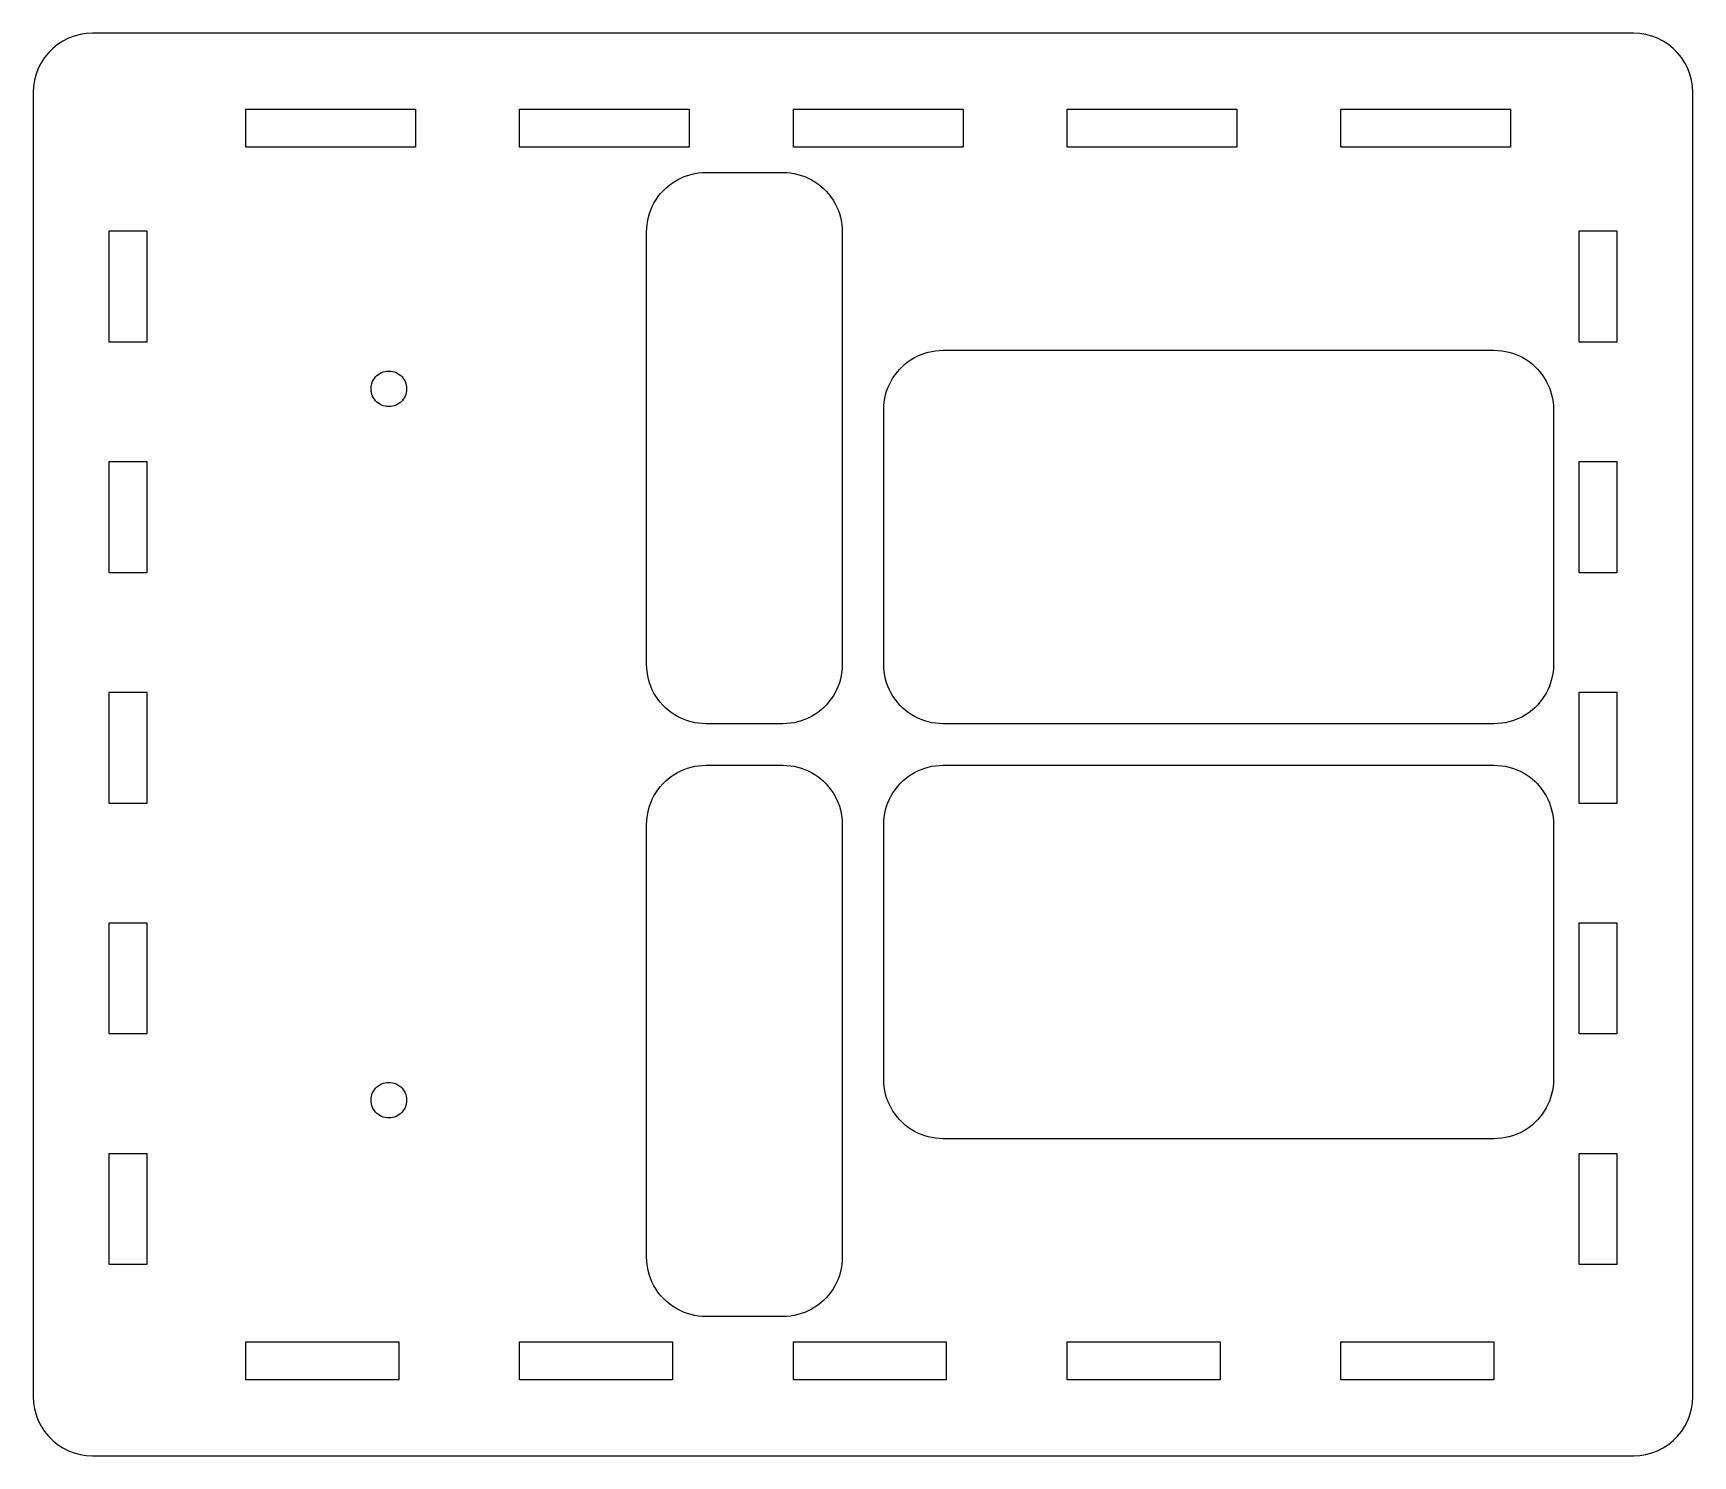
# Model space of a CAD drawing. Header units: metres. Extents: x -10 to 130, y -10 to 110.
import ezdxf

# ---------------------------------------------------------------- set-up
doc = ezdxf.new("R2010")
doc.units = ezdxf.units.M

msp = doc.modelspace()

# ---------------------------------------------------------------- linework, layer by layer
for p, q in [((-7.5, 109.33), (-7.93892, 109.045)), ((-7.03368, 109.568), (-7.5, 109.33)), ((-6.54507, 109.755), (-7.03368, 109.568)), ((-6.03955, 109.891), (-6.54507, 109.755)), ((-5.52263, 109.973), (-6.03955, 109.891)), ((-5, 110), (-5.52263, 109.973)), ((125, 110), (-5, 110)), ((125.523, 109.973), (125, 110)), ((126.04, 109.891), (125.523, 109.973)), ((126.545, 109.755), (126.04, 109.891)), ((127.034, 109.568), (126.545, 109.755)), ((127.5, 109.33), (127.034, 109.568)), ((127.939, 109.045), (127.5, 109.33)), ((-9.04507, 107.939), (-9.33012, 107.5)), ((-8.71571, 108.346), (-9.04507, 107.939)), ((-8.34564, 108.716), (-8.71571, 108.346)), ((-7.93892, 109.045), (-8.34564, 108.716)), ((128.346, 108.716), (127.939, 109.045)), ((128.716, 108.346), (128.346, 108.716)), ((129.045, 107.939), (128.716, 108.346)), ((129.33, 107.5), (129.045, 107.939)), ((-9.75528, 106.545), (-9.89073, 106.04)), ((-9.56772, 107.034), (-9.75528, 106.545)), ((-9.33012, 107.5), (-9.56772, 107.034)), ((129.568, 107.034), (129.33, 107.5)), ((129.755, 106.545), (129.568, 107.034)), ((129.891, 106.04), (129.755, 106.545)), ((-9.9726, 105.523), (-10, 105)), ((-10, 105), (-10, -5)), ((-9.89073, 106.04), (-9.9726, 105.523)), ((129.973, 105.523), (129.891, 106.04)), ((130, 105), (129.973, 105.523)), ((130, -5), (130, 105)), ((7.94545, 100.4), (7.94545, 103.6)), ((7.94545, 103.6), (22.2566, 103.6)), ((22.2566, 103.6), (22.2566, 100.4)), ((31.0364, 100.4), (31.0364, 103.6)), ((31.0364, 103.6), (45.3475, 103.6)), ((45.3475, 103.6), (45.3475, 100.4)), ((54.1273, 100.4), (54.1273, 103.6)), ((54.1273, 103.6), (68.4384, 103.6)), ((68.4384, 103.6), (68.4384, 100.4)), ((77.2182, 100.4), (77.2182, 103.6)), ((77.2182, 103.6), (91.5293, 103.6)), ((91.5293, 103.6), (91.5293, 100.4)), ((100.309, 100.4), (100.309, 103.6)), ((100.309, 103.6), (114.62, 103.6)), ((114.62, 103.6), (114.62, 100.4)), ((22.2566, 100.4), (7.94545, 100.4)), ((45.3475, 100.4), (31.0364, 100.4)), ((68.4384, 100.4), (54.1273, 100.4)), ((91.5293, 100.4), (77.2182, 100.4)), ((114.62, 100.4), (100.309, 100.4)), ((44.9094, 97.8989), (45.2049, 98.0053)), ((45.2049, 98.0053), (45.5065, 98.0929)), ((45.5065, 98.0929), (45.8131, 98.1614)), ((45.8131, 98.1614), (46.1233, 98.2106)), ((46.1233, 98.2106), (46.436, 98.2401)), ((46.436, 98.2401), (46.75, 98.25)), ((46.75, 98.25), (53.25, 98.25)), ((53.25, 98.25), (53.5639, 98.2401)), ((53.5639, 98.2401), (53.8767, 98.2106)), ((53.8767, 98.2106), (54.1869, 98.1614)), ((54.1869, 98.1614), (54.4934, 98.0929)), ((54.4934, 98.0929), (54.7951, 98.0053)), ((54.7951, 98.0053), (55.0906, 97.8989)), ((42.8974, 96.4371), (43.1051, 96.6727)), ((43.1051, 96.6727), (43.3273, 96.8948)), ((43.3273, 96.8948), (43.5629, 97.1026)), ((43.5629, 97.1026), (43.8111, 97.2951)), ((43.8111, 97.2951), (44.0709, 97.4716)), ((44.0709, 97.4716), (44.3412, 97.6315)), ((44.3412, 97.6315), (44.6211, 97.7741)), ((44.6211, 97.7741), (44.9094, 97.8989)), ((55.0906, 97.8989), (55.3789, 97.7741)), ((55.3789, 97.7741), (55.6588, 97.6315)), ((55.6588, 97.6315), (55.9291, 97.4716)), ((55.9291, 97.4716), (56.1889, 97.2951)), ((56.1889, 97.2951), (56.4371, 97.1026)), ((56.4371, 97.1026), (56.6727, 96.8948)), ((56.6727, 96.8948), (56.8948, 96.6727)), ((56.8948, 96.6727), (57.1026, 96.4371)), ((42.1011, 95.0906), (42.2259, 95.3789)), ((42.2259, 95.3789), (42.3685, 95.6588)), ((42.3685, 95.6588), (42.5284, 95.9291)), ((42.5284, 95.9291), (42.7049, 96.1889)), ((42.7049, 96.1889), (42.8974, 96.4371)), ((57.1026, 96.4371), (57.2951, 96.1889)), ((57.2951, 96.1889), (57.4716, 95.9291)), ((57.4716, 95.9291), (57.6315, 95.6588)), ((57.6315, 95.6588), (57.7741, 95.3789)), ((57.7741, 95.3789), (57.8989, 95.0906)), ((41.7599, 93.5639), (41.7894, 93.8767)), ((41.7894, 93.8767), (41.8386, 94.1869)), ((41.8386, 94.1869), (41.9071, 94.4934)), ((41.9071, 94.4934), (41.9947, 94.7951)), ((41.9947, 94.7951), (42.1011, 95.0906)), ((57.8989, 95.0906), (58.0053, 94.7951)), ((58.0053, 94.7951), (58.0929, 94.4934)), ((58.0929, 94.4934), (58.1614, 94.1869)), ((58.1614, 94.1869), (58.2106, 93.8767)), ((58.2106, 93.8767), (58.2401, 93.5639)), ((-3.59999, 83.9454), (-3.59999, 93.3273)), ((-3.59999, 93.3273), (-0.39999, 93.3273)), ((-0.39999, 93.3273), (-0.39999, 83.9454)), ((41.75, 93.25), (41.7599, 93.5639)), ((41.75, 56.75), (41.75, 93.25)), ((58.2401, 93.5639), (58.25, 93.25)), ((58.25, 93.25), (58.25, 56.75)), ((120.4, 83.9454), (120.4, 93.3273)), ((120.4, 93.3273), (123.6, 93.3273)), ((123.6, 93.3273), (123.6, 83.9454)), ((-0.39999, 83.9454), (-3.59999, 83.9454)), ((64.0709, 82.4716), (64.3412, 82.6315)), ((64.3412, 82.6315), (64.6211, 82.7741)), ((64.6211, 82.7741), (64.9094, 82.8989)), ((64.9094, 82.8989), (65.2049, 83.0053)), ((65.2049, 83.0053), (65.5065, 83.0929)), ((65.5065, 83.0929), (65.8131, 83.1614)), ((65.8131, 83.1614), (66.1233, 83.2106)), ((66.1233, 83.2106), (66.4361, 83.2401)), ((66.4361, 83.2401), (66.75, 83.25)), ((66.75, 83.25), (113.25, 83.25)), ((113.25, 83.25), (113.564, 83.2401)), ((113.564, 83.2401), (113.877, 83.2106)), ((113.877, 83.2106), (114.187, 83.1614)), ((114.187, 83.1614), (114.493, 83.0929)), ((114.493, 83.0929), (114.795, 83.0053)), ((114.795, 83.0053), (115.091, 82.8989)), ((115.091, 82.8989), (115.379, 82.7741)), ((115.379, 82.7741), (115.659, 82.6315)), ((115.659, 82.6315), (115.929, 82.4716)), ((123.6, 83.9454), (120.4, 83.9454)), ((18.9963, 81.1147), (19.1183, 81.2135)), ((19.1183, 81.2135), (19.25, 81.299)), ((19.25, 81.299), (19.3899, 81.3703)), ((19.3899, 81.3703), (19.5365, 81.4266)), ((19.5365, 81.4266), (19.6881, 81.4672)), ((19.6881, 81.4672), (19.8432, 81.4918)), ((19.8432, 81.4918), (20, 81.5)), ((20, 81.5), (20.1568, 81.4918)), ((20.1568, 81.4918), (20.3119, 81.4672)), ((20.3119, 81.4672), (20.4635, 81.4266)), ((20.4635, 81.4266), (20.6101, 81.3703)), ((20.6101, 81.3703), (20.75, 81.299)), ((20.75, 81.299), (20.8817, 81.2135)), ((20.8817, 81.2135), (21.0037, 81.1147)), ((62.7049, 81.1889), (62.8974, 81.4371)), ((62.8974, 81.4371), (63.1051, 81.6727)), ((63.1051, 81.6727), (63.3273, 81.8948)), ((63.3273, 81.8948), (63.5629, 82.1026)), ((63.5629, 82.1026), (63.8111, 82.2951)), ((63.8111, 82.2951), (64.0709, 82.4716)), ((115.929, 82.4716), (116.189, 82.2951)), ((116.189, 82.2951), (116.437, 82.1026)), ((116.437, 82.1026), (116.673, 81.8948)), ((116.673, 81.8948), (116.895, 81.6727)), ((116.895, 81.6727), (117.103, 81.4371)), ((117.103, 81.4371), (117.295, 81.1889)), ((18.5, 80), (18.5082, 80.1568)), ((18.5082, 79.8432), (18.5, 80)), ((18.5082, 80.1568), (18.5328, 80.3119)), ((18.5328, 79.6881), (18.5082, 79.8432)), ((18.5328, 80.3119), (18.5734, 80.4635)), ((18.5734, 80.4635), (18.6297, 80.6101)), ((18.6297, 80.6101), (18.701, 80.75)), ((18.701, 80.75), (18.7865, 80.8817)), ((18.7865, 80.8817), (18.8853, 81.0037)), ((18.8853, 81.0037), (18.9963, 81.1147)), ((21.0037, 81.1147), (21.1147, 81.0037)), ((21.1147, 81.0037), (21.2135, 80.8817)), ((21.2135, 80.8817), (21.299, 80.75)), ((21.299, 80.75), (21.3703, 80.6101)), ((21.3703, 80.6101), (21.4266, 80.4635)), ((21.4266, 80.4635), (21.4672, 80.3119)), ((21.4672, 80.3119), (21.4918, 80.1568)), ((21.4918, 79.8432), (21.4672, 79.6881)), ((21.4918, 80.1568), (21.5, 80)), ((21.5, 80), (21.4918, 79.8432)), ((61.9947, 79.7951), (62.1011, 80.0906)), ((62.1011, 80.0906), (62.2259, 80.3789)), ((62.2259, 80.3789), (62.3685, 80.6588)), ((62.3685, 80.6588), (62.5284, 80.9291)), ((62.5284, 80.9291), (62.7049, 81.1889)), ((117.295, 81.1889), (117.472, 80.9291)), ((117.472, 80.9291), (117.632, 80.6588)), ((117.632, 80.6588), (117.774, 80.3789)), ((117.774, 80.3789), (117.899, 80.0906)), ((117.899, 80.0906), (118.005, 79.7951)), ((18.5734, 79.5365), (18.5328, 79.6881)), ((18.6297, 79.3899), (18.5734, 79.5365)), ((18.701, 79.25), (18.6297, 79.3899)), ((18.7865, 79.1183), (18.701, 79.25)), ((18.8853, 78.9963), (18.7865, 79.1183)), ((18.9963, 78.8853), (18.8853, 78.9963)), ((19.1183, 78.7865), (18.9963, 78.8853)), ((19.25, 78.701), (19.1183, 78.7865)), ((19.3899, 78.6297), (19.25, 78.701)), ((19.5365, 78.5734), (19.3899, 78.6297)), ((19.6881, 78.5328), (19.5365, 78.5734)), ((19.8432, 78.5082), (19.6881, 78.5328)), ((20, 78.5), (19.8432, 78.5082)), ((20.1568, 78.5082), (20, 78.5)), ((20.3119, 78.5328), (20.1568, 78.5082)), ((20.4635, 78.5734), (20.3119, 78.5328)), ((20.6101, 78.6297), (20.4635, 78.5734)), ((20.75, 78.701), (20.6101, 78.6297)), ((20.8817, 78.7865), (20.75, 78.701)), ((21.0037, 78.8853), (20.8817, 78.7865)), ((21.1147, 78.9963), (21.0037, 78.8853)), ((21.2135, 79.1183), (21.1147, 78.9963)), ((21.299, 79.25), (21.2135, 79.1183)), ((21.3703, 79.3899), (21.299, 79.25)), ((21.4266, 79.5365), (21.3703, 79.3899)), ((21.4672, 79.6881), (21.4266, 79.5365)), ((61.75, 78.25), (61.7599, 78.5639)), ((61.7599, 78.5639), (61.7894, 78.8767)), ((61.7894, 78.8767), (61.8386, 79.1869)), ((61.8386, 79.1869), (61.9071, 79.4934)), ((61.9071, 79.4934), (61.9947, 79.7951)), ((118.005, 79.7951), (118.093, 79.4934)), ((118.093, 79.4934), (118.161, 79.1869)), ((118.161, 79.1869), (118.211, 78.8767)), ((118.211, 78.8767), (118.24, 78.5639)), ((118.24, 78.5639), (118.25, 78.25)), ((61.75, 56.75), (61.75, 78.25)), ((118.25, 78.25), (118.25, 56.75)), ((-3.59999, 64.4909), (-3.59999, 73.8727)), ((-3.59999, 73.8727), (-0.39999, 73.8727)), ((-0.39999, 73.8727), (-0.39999, 64.4909)), ((120.4, 64.4909), (120.4, 73.8727)), ((120.4, 73.8727), (123.6, 73.8727)), ((123.6, 73.8727), (123.6, 64.4909)), ((-0.39999, 64.4909), (-3.59999, 64.4909)), ((123.6, 64.4909), (120.4, 64.4909)), ((41.7599, 56.436), (41.75, 56.75)), ((41.7894, 56.1233), (41.7599, 56.436)), ((41.8386, 55.8131), (41.7894, 56.1233)), ((58.2106, 56.1233), (58.1614, 55.8131)), ((58.2401, 56.436), (58.2106, 56.1233)), ((58.25, 56.75), (58.2401, 56.436)), ((61.7599, 56.436), (61.75, 56.75)), ((61.7894, 56.1233), (61.7599, 56.436)), ((61.8386, 55.8131), (61.7894, 56.1233)), ((118.211, 56.1233), (118.161, 55.8131)), ((118.24, 56.436), (118.211, 56.1233)), ((118.25, 56.75), (118.24, 56.436)), ((41.9071, 55.5065), (41.8386, 55.8131)), ((41.9947, 55.2049), (41.9071, 55.5065)), ((42.1011, 54.9094), (41.9947, 55.2049)), ((42.2259, 54.6211), (42.1011, 54.9094)), ((42.3685, 54.3412), (42.2259, 54.6211)), ((57.7741, 54.6211), (57.6315, 54.3412)), ((57.8989, 54.9094), (57.7741, 54.6211)), ((58.0053, 55.2049), (57.8989, 54.9094)), ((58.0929, 55.5065), (58.0053, 55.2049)), ((58.1614, 55.8131), (58.0929, 55.5065)), ((61.9071, 55.5065), (61.8386, 55.8131)), ((61.9947, 55.2049), (61.9071, 55.5065)), ((62.1011, 54.9094), (61.9947, 55.2049)), ((62.2259, 54.6211), (62.1011, 54.9094)), ((62.3685, 54.3412), (62.2259, 54.6211)), ((117.774, 54.6211), (117.632, 54.3412)), ((117.899, 54.9094), (117.774, 54.6211)), ((118.005, 55.2049), (117.899, 54.9094)), ((118.093, 55.5065), (118.005, 55.2049)), ((118.161, 55.8131), (118.093, 55.5065)), ((-3.59999, 45.0364), (-3.59999, 54.4182)), ((-3.59999, 54.4182), (-0.39999, 54.4182)), ((-0.39999, 54.4182), (-0.39999, 45.0364)), ((42.5284, 54.0709), (42.3685, 54.3412)), ((42.7049, 53.8111), (42.5284, 54.0709)), ((42.8974, 53.5629), (42.7049, 53.8111)), ((43.1051, 53.3273), (42.8974, 53.5629)), ((43.3273, 53.1051), (43.1051, 53.3273)), ((56.8948, 53.3273), (56.6727, 53.1051)), ((57.1026, 53.5629), (56.8948, 53.3273)), ((57.2951, 53.8111), (57.1026, 53.5629)), ((57.4716, 54.0709), (57.2951, 53.8111)), ((57.6315, 54.3412), (57.4716, 54.0709)), ((62.5284, 54.0709), (62.3685, 54.3412)), ((62.7049, 53.8111), (62.5284, 54.0709)), ((62.8974, 53.5629), (62.7049, 53.8111)), ((63.1051, 53.3273), (62.8974, 53.5629)), ((63.3273, 53.1051), (63.1051, 53.3273)), ((116.895, 53.3273), (116.673, 53.1051)), ((117.103, 53.5629), (116.895, 53.3273)), ((117.295, 53.8111), (117.103, 53.5629)), ((117.472, 54.0709), (117.295, 53.8111)), ((117.632, 54.3412), (117.472, 54.0709)), ((120.4, 45.0364), (120.4, 54.4182)), ((120.4, 54.4182), (123.6, 54.4182)), ((123.6, 54.4182), (123.6, 45.0364)), ((43.5629, 52.8974), (43.3273, 53.1051)), ((43.8111, 52.7049), (43.5629, 52.8974)), ((44.0709, 52.5284), (43.8111, 52.7049)), ((44.3412, 52.3685), (44.0709, 52.5284)), ((44.6211, 52.2259), (44.3412, 52.3685)), ((44.9094, 52.1011), (44.6211, 52.2259)), ((45.2049, 51.9947), (44.9094, 52.1011)), ((45.5065, 51.9071), (45.2049, 51.9947)), ((45.8131, 51.8386), (45.5065, 51.9071)), ((46.1233, 51.7894), (45.8131, 51.8386)), ((54.1869, 51.8386), (53.8767, 51.7894)), ((54.4934, 51.9071), (54.1869, 51.8386)), ((54.7951, 51.9947), (54.4934, 51.9071)), ((55.0906, 52.1011), (54.7951, 51.9947)), ((55.3789, 52.2259), (55.0906, 52.1011)), ((55.6588, 52.3685), (55.3789, 52.2259)), ((55.9291, 52.5284), (55.6588, 52.3685)), ((56.1889, 52.7049), (55.9291, 52.5284)), ((56.4371, 52.8974), (56.1889, 52.7049)), ((56.6727, 53.1051), (56.4371, 52.8974)), ((63.5629, 52.8974), (63.3273, 53.1051)), ((63.8111, 52.7049), (63.5629, 52.8974)), ((64.0709, 52.5284), (63.8111, 52.7049)), ((64.3412, 52.3685), (64.0709, 52.5284)), ((64.6211, 52.2259), (64.3412, 52.3685)), ((64.9094, 52.1011), (64.6211, 52.2259)), ((65.2049, 51.9947), (64.9094, 52.1011)), ((65.5065, 51.9071), (65.2049, 51.9947)), ((65.8131, 51.8386), (65.5065, 51.9071)), ((66.1233, 51.7894), (65.8131, 51.8386)), ((114.187, 51.8386), (113.877, 51.7894)), ((114.493, 51.9071), (114.187, 51.8386)), ((114.795, 51.9947), (114.493, 51.9071)), ((115.091, 52.1011), (114.795, 51.9947)), ((115.379, 52.2259), (115.091, 52.1011)), ((115.659, 52.3685), (115.379, 52.2259)), ((115.929, 52.5284), (115.659, 52.3685)), ((116.189, 52.7049), (115.929, 52.5284)), ((116.437, 52.8974), (116.189, 52.7049)), ((116.673, 53.1051), (116.437, 52.8974)), ((46.436, 51.7599), (46.1233, 51.7894)), ((46.75, 51.75), (46.436, 51.7599)), ((53.25, 51.75), (46.75, 51.75)), ((53.5639, 51.7599), (53.25, 51.75)), ((53.8767, 51.7894), (53.5639, 51.7599)), ((66.4361, 51.7599), (66.1233, 51.7894)), ((66.75, 51.75), (66.4361, 51.7599)), ((113.25, 51.75), (66.75, 51.75)), ((113.564, 51.7599), (113.25, 51.75)), ((113.877, 51.7894), (113.564, 51.7599)), ((44.0709, 47.4716), (44.3412, 47.6315)), ((44.3412, 47.6315), (44.6211, 47.7741)), ((44.6211, 47.7741), (44.9094, 47.8989)), ((44.9094, 47.8989), (45.2049, 48.0053)), ((45.2049, 48.0053), (45.5065, 48.0929)), ((45.5065, 48.0929), (45.8131, 48.1614)), ((45.8131, 48.1614), (46.1233, 48.2106)), ((46.1233, 48.2106), (46.436, 48.2401)), ((46.436, 48.2401), (46.75, 48.25)), ((46.75, 48.25), (53.25, 48.25)), ((53.25, 48.25), (53.5639, 48.2401)), ((53.5639, 48.2401), (53.8767, 48.2106)), ((53.8767, 48.2106), (54.1869, 48.1614)), ((54.1869, 48.1614), (54.4934, 48.0929)), ((54.4934, 48.0929), (54.7951, 48.0053)), ((54.7951, 48.0053), (55.0906, 47.8989)), ((55.0906, 47.8989), (55.3789, 47.7741)), ((55.3789, 47.7741), (55.6588, 47.6315)), ((55.6588, 47.6315), (55.9291, 47.4716)), ((64.0709, 47.4716), (64.3412, 47.6315)), ((64.3412, 47.6315), (64.6211, 47.7741)), ((64.6211, 47.7741), (64.9094, 47.8989)), ((64.9094, 47.8989), (65.2049, 48.0053)), ((65.2049, 48.0053), (65.5065, 48.0929)), ((65.5065, 48.0929), (65.8131, 48.1614)), ((65.8131, 48.1614), (66.1233, 48.2106)), ((66.1233, 48.2106), (66.4361, 48.2401)), ((66.4361, 48.2401), (66.75, 48.25)), ((66.75, 48.25), (113.25, 48.25)), ((113.25, 48.25), (113.564, 48.2401)), ((113.564, 48.2401), (113.877, 48.2106)), ((113.877, 48.2106), (114.187, 48.1614)), ((114.187, 48.1614), (114.493, 48.0929)), ((114.493, 48.0929), (114.795, 48.0053)), ((114.795, 48.0053), (115.091, 47.8989)), ((115.091, 47.8989), (115.379, 47.7741)), ((115.379, 47.7741), (115.659, 47.6315)), ((115.659, 47.6315), (115.929, 47.4716)), ((42.7049, 46.1889), (42.8974, 46.4371)), ((42.8974, 46.4371), (43.1051, 46.6727)), ((43.1051, 46.6727), (43.3273, 46.8948)), ((43.3273, 46.8948), (43.5629, 47.1026)), ((43.5629, 47.1026), (43.8111, 47.2951)), ((43.8111, 47.2951), (44.0709, 47.4716)), ((55.9291, 47.4716), (56.1889, 47.2951)), ((56.1889, 47.2951), (56.4371, 47.1026)), ((56.4371, 47.1026), (56.6727, 46.8948)), ((56.6727, 46.8948), (56.8948, 46.6727)), ((56.8948, 46.6727), (57.1026, 46.4371)), ((57.1026, 46.4371), (57.2951, 46.1889)), ((62.7049, 46.1889), (62.8974, 46.4371)), ((62.8974, 46.4371), (63.1051, 46.6727)), ((63.1051, 46.6727), (63.3273, 46.8948)), ((63.3273, 46.8948), (63.5629, 47.1026)), ((63.5629, 47.1026), (63.8111, 47.2951)), ((63.8111, 47.2951), (64.0709, 47.4716)), ((115.929, 47.4716), (116.189, 47.2951)), ((116.189, 47.2951), (116.437, 47.1026)), ((116.437, 47.1026), (116.673, 46.8948)), ((116.673, 46.8948), (116.895, 46.6727)), ((116.895, 46.6727), (117.103, 46.4371)), ((117.103, 46.4371), (117.295, 46.1889)), ((-0.39999, 45.0364), (-3.59999, 45.0364)), ((41.9947, 44.7951), (42.1011, 45.0906)), ((42.1011, 45.0906), (42.2259, 45.3789)), ((42.2259, 45.3789), (42.3685, 45.6588)), ((42.3685, 45.6588), (42.5284, 45.9291)), ((42.5284, 45.9291), (42.7049, 46.1889)), ((57.2951, 46.1889), (57.4716, 45.9291)), ((57.4716, 45.9291), (57.6315, 45.6588)), ((57.6315, 45.6588), (57.7741, 45.3789)), ((57.7741, 45.3789), (57.8989, 45.0906)), ((57.8989, 45.0906), (58.0053, 44.7951)), ((61.9947, 44.7951), (62.1011, 45.0906)), ((62.1011, 45.0906), (62.2259, 45.3789)), ((62.2259, 45.3789), (62.3685, 45.6588)), ((62.3685, 45.6588), (62.5284, 45.9291)), ((62.5284, 45.9291), (62.7049, 46.1889)), ((117.295, 46.1889), (117.472, 45.9291)), ((117.472, 45.9291), (117.632, 45.6588)), ((117.632, 45.6588), (117.774, 45.3789)), ((117.774, 45.3789), (117.899, 45.0906)), ((117.899, 45.0906), (118.005, 44.7951)), ((123.6, 45.0364), (120.4, 45.0364)), ((41.75, 43.25), (41.7599, 43.5639)), ((41.7599, 43.5639), (41.7894, 43.8767)), ((41.7894, 43.8767), (41.8386, 44.1869)), ((41.8386, 44.1869), (41.9071, 44.4934)), ((41.9071, 44.4934), (41.9947, 44.7951)), ((58.0053, 44.7951), (58.0929, 44.4934)), ((58.0929, 44.4934), (58.1614, 44.1869)), ((58.1614, 44.1869), (58.2106, 43.8767)), ((58.2106, 43.8767), (58.2401, 43.5639)), ((58.2401, 43.5639), (58.25, 43.25)), ((61.75, 43.25), (61.7599, 43.5639)), ((61.7599, 43.5639), (61.7894, 43.8767)), ((61.7894, 43.8767), (61.8386, 44.1869)), ((61.8386, 44.1869), (61.9071, 44.4934)), ((61.9071, 44.4934), (61.9947, 44.7951)), ((118.005, 44.7951), (118.093, 44.4934)), ((118.093, 44.4934), (118.161, 44.1869)), ((118.161, 44.1869), (118.211, 43.8767)), ((118.211, 43.8767), (118.24, 43.5639)), ((118.24, 43.5639), (118.25, 43.25)), ((41.75, 6.75), (41.75, 43.25)), ((58.25, 43.25), (58.25, 6.75)), ((61.75, 21.75), (61.75, 43.25)), ((118.25, 43.25), (118.25, 21.75)), ((-3.59999, 25.5818), (-3.59999, 34.9636)), ((-3.59999, 34.9636), (-0.39999, 34.9636)), ((-0.39999, 34.9636), (-0.39999, 25.5818)), ((120.4, 25.5818), (120.4, 34.9636)), ((120.4, 34.9636), (123.6, 34.9636)), ((123.6, 34.9636), (123.6, 25.5818)), ((-0.39999, 25.5818), (-3.59999, 25.5818)), ((123.6, 25.5818), (120.4, 25.5818)), ((18.7865, 20.8817), (18.8853, 21.0037)), ((18.8853, 21.0037), (18.9963, 21.1147)), ((18.9963, 21.1147), (19.1183, 21.2135)), ((19.1183, 21.2135), (19.25, 21.299)), ((19.25, 21.299), (19.3899, 21.3703)), ((19.3899, 21.3703), (19.5365, 21.4266)), ((19.5365, 21.4266), (19.6881, 21.4672)), ((19.6881, 21.4672), (19.8432, 21.4918)), ((19.8432, 21.4918), (20, 21.5)), ((20, 21.5), (20.1568, 21.4918)), ((20.1568, 21.4918), (20.3119, 21.4672)), ((20.3119, 21.4672), (20.4635, 21.4266)), ((20.4635, 21.4266), (20.6101, 21.3703)), ((20.6101, 21.3703), (20.75, 21.299)), ((20.75, 21.299), (20.8817, 21.2135)), ((20.8817, 21.2135), (21.0037, 21.1147)), ((21.0037, 21.1147), (21.1147, 21.0037)), ((21.1147, 21.0037), (21.2135, 20.8817)), ((61.7599, 21.436), (61.75, 21.75)), ((61.7894, 21.1233), (61.7599, 21.436)), ((61.8386, 20.8131), (61.7894, 21.1233)), ((118.211, 21.1233), (118.161, 20.8131)), ((118.24, 21.436), (118.211, 21.1233)), ((118.25, 21.75), (118.24, 21.436)), ((18.5, 20), (18.5082, 20.1568)), ((18.5082, 19.8432), (18.5, 20)), ((18.5082, 20.1568), (18.5328, 20.3119)), ((18.5328, 19.6881), (18.5082, 19.8432)), ((18.5328, 20.3119), (18.5734, 20.4635)), ((18.5734, 19.5365), (18.5328, 19.6881)), ((18.5734, 20.4635), (18.6297, 20.6101)), ((18.6297, 20.6101), (18.701, 20.75)), ((18.701, 20.75), (18.7865, 20.8817)), ((21.2135, 20.8817), (21.299, 20.75)), ((21.299, 20.75), (21.3703, 20.6101)), ((21.3703, 20.6101), (21.4266, 20.4635)), ((21.4266, 20.4635), (21.4672, 20.3119)), ((21.4672, 19.6881), (21.4266, 19.5365)), ((21.4672, 20.3119), (21.4918, 20.1568)), ((21.4918, 19.8432), (21.4672, 19.6881)), ((21.4918, 20.1568), (21.5, 20)), ((21.5, 20), (21.4918, 19.8432)), ((61.9071, 20.5065), (61.8386, 20.8131)), ((61.9947, 20.2049), (61.9071, 20.5065)), ((62.1011, 19.9094), (61.9947, 20.2049)), ((62.2259, 19.6211), (62.1011, 19.9094)), ((62.3685, 19.3412), (62.2259, 19.6211)), ((117.774, 19.6211), (117.632, 19.3412)), ((117.899, 19.9094), (117.774, 19.6211)), ((118.005, 20.2049), (117.899, 19.9094)), ((118.093, 20.5065), (118.005, 20.2049)), ((118.161, 20.8131), (118.093, 20.5065)), ((18.6297, 19.3899), (18.5734, 19.5365)), ((18.701, 19.25), (18.6297, 19.3899)), ((18.7865, 19.1183), (18.701, 19.25)), ((18.8853, 18.9963), (18.7865, 19.1183)), ((18.9963, 18.8853), (18.8853, 18.9963)), ((19.1183, 18.7865), (18.9963, 18.8853)), ((19.25, 18.701), (19.1183, 18.7865)), ((19.3899, 18.6297), (19.25, 18.701)), ((19.5365, 18.5734), (19.3899, 18.6297)), ((19.6881, 18.5328), (19.5365, 18.5734)), ((19.8432, 18.5082), (19.6881, 18.5328)), ((20, 18.5), (19.8432, 18.5082)), ((20.1568, 18.5082), (20, 18.5)), ((20.3119, 18.5328), (20.1568, 18.5082)), ((20.4635, 18.5734), (20.3119, 18.5328)), ((20.6101, 18.6297), (20.4635, 18.5734)), ((20.75, 18.701), (20.6101, 18.6297)), ((20.8817, 18.7865), (20.75, 18.701)), ((21.0037, 18.8853), (20.8817, 18.7865)), ((21.1147, 18.9963), (21.0037, 18.8853)), ((21.2135, 19.1183), (21.1147, 18.9963)), ((21.299, 19.25), (21.2135, 19.1183)), ((21.3703, 19.3899), (21.299, 19.25)), ((21.4266, 19.5365), (21.3703, 19.3899)), ((62.5284, 19.0709), (62.3685, 19.3412)), ((62.7049, 18.8111), (62.5284, 19.0709)), ((62.8974, 18.5629), (62.7049, 18.8111)), ((63.1051, 18.3273), (62.8974, 18.5629)), ((63.3273, 18.1051), (63.1051, 18.3273)), ((116.895, 18.3273), (116.673, 18.1051)), ((117.103, 18.5629), (116.895, 18.3273)), ((117.295, 18.8111), (117.103, 18.5629)), ((117.472, 19.0709), (117.295, 18.8111)), ((117.632, 19.3412), (117.472, 19.0709)), ((63.5629, 17.8974), (63.3273, 18.1051)), ((63.8111, 17.7049), (63.5629, 17.8974)), ((64.0709, 17.5284), (63.8111, 17.7049)), ((64.3412, 17.3685), (64.0709, 17.5284)), ((64.6211, 17.2259), (64.3412, 17.3685)), ((64.9094, 17.1011), (64.6211, 17.2259)), ((65.2049, 16.9947), (64.9094, 17.1011)), ((65.5065, 16.9071), (65.2049, 16.9947)), ((65.8131, 16.8386), (65.5065, 16.9071)), ((66.1233, 16.7894), (65.8131, 16.8386)), ((114.187, 16.8386), (113.877, 16.7894)), ((114.493, 16.9071), (114.187, 16.8386)), ((114.795, 16.9947), (114.493, 16.9071)), ((115.091, 17.1011), (114.795, 16.9947)), ((115.379, 17.2259), (115.091, 17.1011)), ((115.659, 17.3685), (115.379, 17.2259)), ((115.929, 17.5284), (115.659, 17.3685)), ((116.189, 17.7049), (115.929, 17.5284)), ((116.437, 17.8974), (116.189, 17.7049)), ((116.673, 18.1051), (116.437, 17.8974)), ((-3.59999, 6.12726), (-3.59999, 15.5091)), ((-3.59999, 15.5091), (-0.39999, 15.5091)), ((-0.39999, 15.5091), (-0.39999, 6.12726)), ((66.4361, 16.7599), (66.1233, 16.7894)), ((66.75, 16.75), (66.4361, 16.7599)), ((113.25, 16.75), (66.75, 16.75)), ((113.564, 16.7599), (113.25, 16.75)), ((113.877, 16.7894), (113.564, 16.7599)), ((120.4, 6.12726), (120.4, 15.5091)), ((120.4, 15.5091), (123.6, 15.5091)), ((123.6, 15.5091), (123.6, 6.12726)), ((-0.39999, 6.12726), (-3.59999, 6.12726)), ((41.7599, 6.43604), (41.75, 6.75)), ((41.7894, 6.12332), (41.7599, 6.43604)), ((41.8386, 5.81308), (41.7894, 6.12332)), ((41.9071, 5.50655), (41.8386, 5.81308)), ((58.1614, 5.81308), (58.0929, 5.50655)), ((58.2106, 6.12332), (58.1614, 5.81308)), ((58.2401, 6.43604), (58.2106, 6.12332)), ((58.25, 6.75), (58.2401, 6.43604)), ((123.6, 6.12726), (120.4, 6.12726)), ((41.9947, 5.20491), (41.9071, 5.50655)), ((42.1011, 4.90938), (41.9947, 5.20491)), ((42.2259, 4.62109), (42.1011, 4.90938)), ((42.3685, 4.34123), (42.2259, 4.62109)), ((42.5284, 4.07086), (42.3685, 4.34123)), ((57.6315, 4.34123), (57.4716, 4.07086)), ((57.7741, 4.62109), (57.6315, 4.34123)), ((57.8989, 4.90938), (57.7741, 4.62109)), ((58.0053, 5.20491), (57.8989, 4.90938)), ((58.0929, 5.50655), (58.0053, 5.20491)), ((42.7049, 3.81107), (42.5284, 4.07086)), ((42.8974, 3.56287), (42.7049, 3.81107)), ((43.1051, 3.32726), (42.8974, 3.56287)), ((43.3273, 3.10515), (43.1051, 3.32726)), ((43.5629, 2.89743), (43.3273, 3.10515)), ((43.8111, 2.70491), (43.5629, 2.89743)), ((56.4371, 2.89743), (56.1889, 2.70491)), ((56.6727, 3.10515), (56.4371, 2.89743)), ((56.8948, 3.32726), (56.6727, 3.10515)), ((57.1026, 3.56287), (56.8948, 3.32726)), ((57.2951, 3.81107), (57.1026, 3.56287)), ((57.4716, 4.07086), (57.2951, 3.81107)), ((44.0709, 2.52835), (43.8111, 2.70491)), ((44.3412, 2.36845), (44.0709, 2.52835)), ((44.6211, 2.22586), (44.3412, 2.36845)), ((44.9094, 2.1011), (44.6211, 2.22586)), ((45.2049, 1.99471), (44.9094, 2.1011)), ((45.5065, 1.90707), (45.2049, 1.99471)), ((45.8131, 1.83856), (45.5065, 1.90707)), ((46.1233, 1.78941), (45.8131, 1.83856)), ((46.436, 1.75986), (46.1233, 1.78941)), ((46.75, 1.75), (46.436, 1.75986)), ((53.25, 1.75), (46.75, 1.75)), ((53.5639, 1.75986), (53.25, 1.75)), ((53.8767, 1.78941), (53.5639, 1.75986)), ((54.1869, 1.83856), (53.8767, 1.78941)), ((54.4934, 1.90707), (54.1869, 1.83856)), ((54.7951, 1.99471), (54.4934, 1.90707)), ((55.0906, 2.1011), (54.7951, 1.99471)), ((55.3789, 2.22586), (55.0906, 2.1011)), ((55.6588, 2.36845), (55.3789, 2.22586)), ((55.9291, 2.52835), (55.6588, 2.36845)), ((56.1889, 2.70491), (55.9291, 2.52835)), ((7.94545, -3.59999), (7.94545, -0.39999)), ((7.94545, -0.39999), (20.8454, -0.39999)), ((20.8454, -0.39999), (20.8454, -3.59999)), ((31.0364, -3.59999), (31.0364, -0.39999)), ((31.0364, -0.39999), (43.9364, -0.39999)), ((43.9364, -0.39999), (43.9364, -3.59999)), ((54.1273, -3.59999), (54.1273, -0.39999)), ((54.1273, -0.39999), (67.0273, -0.39999)), ((67.0273, -0.39999), (67.0273, -3.59999)), ((77.2182, -3.59999), (77.2182, -0.39999)), ((77.2182, -0.39999), (90.1182, -0.39999)), ((90.1182, -0.39999), (90.1182, -3.59999)), ((100.309, -3.59999), (100.309, -0.39999)), ((100.309, -0.39999), (113.209, -0.39999)), ((113.209, -0.39999), (113.209, -3.59999)), ((20.8454, -3.59999), (7.94545, -3.59999)), ((43.9364, -3.59999), (31.0364, -3.59999)), ((67.0273, -3.59999), (54.1273, -3.59999)), ((90.1182, -3.59999), (77.2182, -3.59999)), ((113.209, -3.59999), (100.309, -3.59999)), ((-10, -5), (-9.9726, -5.52263)), ((-9.9726, -5.52263), (-9.89073, -6.03955)), ((129.891, -6.03955), (129.973, -5.52263)), ((129.973, -5.52263), (130, -5)), ((-9.89073, -6.03955), (-9.75528, -6.54507)), ((-9.75528, -6.54507), (-9.56772, -7.03368)), ((129.568, -7.03368), (129.755, -6.54507)), ((129.755, -6.54507), (129.891, -6.03955)), ((-9.56772, -7.03368), (-9.33012, -7.5)), ((-9.33012, -7.5), (-9.04507, -7.93892)), ((-9.04507, -7.93892), (-8.71571, -8.34564)), ((-8.71571, -8.34564), (-8.34564, -8.71571)), ((128.346, -8.71571), (128.716, -8.34564)), ((128.716, -8.34564), (129.045, -7.93892)), ((129.045, -7.93892), (129.33, -7.5)), ((129.33, -7.5), (129.568, -7.03368)), ((-8.34564, -8.71571), (-7.93892, -9.04507)), ((-7.93892, -9.04507), (-7.5, -9.33012)), ((-7.5, -9.33012), (-7.03368, -9.56772)), ((-7.03368, -9.56772), (-6.54507, -9.75528)), ((-6.54507, -9.75528), (-6.03955, -9.89073)), ((126.04, -9.89073), (126.545, -9.75528)), ((126.545, -9.75528), (127.034, -9.56772)), ((127.034, -9.56772), (127.5, -9.33012)), ((127.5, -9.33012), (127.939, -9.04507)), ((127.939, -9.04507), (128.346, -8.71571)), ((-6.03955, -9.89073), (-5.52263, -9.9726)), ((-5.52263, -9.9726), (-5, -10)), ((-5, -10), (125, -10)), ((125, -10), (125.523, -9.9726)), ((125.523, -9.9726), (126.04, -9.89073))]:
    msp.add_line(p, q)

doc.saveas('drawing.dxf')
